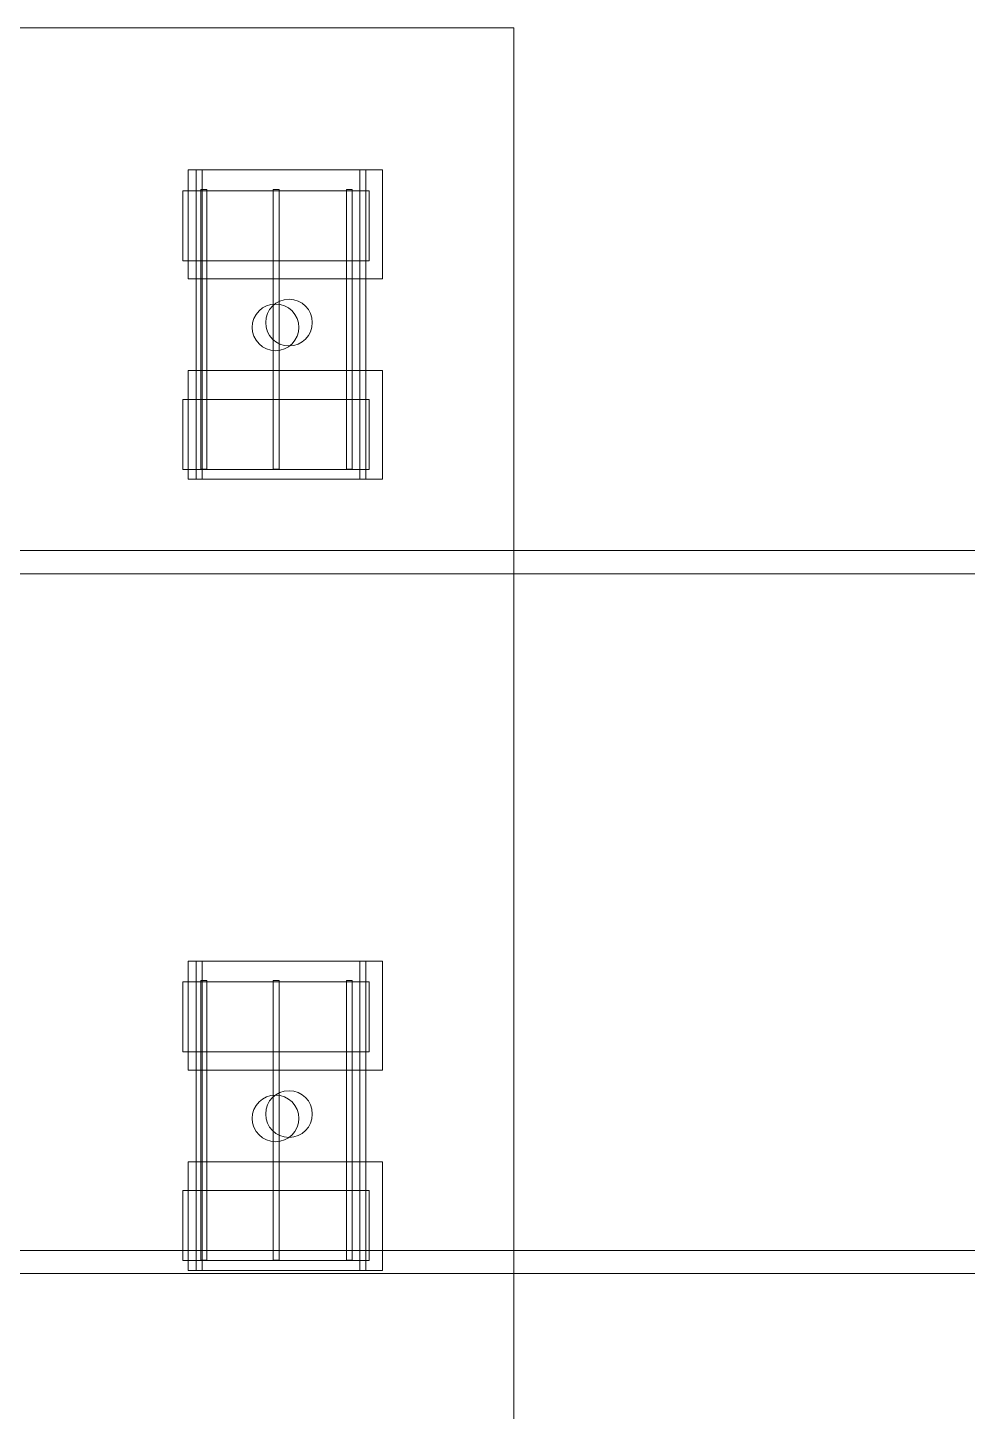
# Model space of a CAD drawing. Header units: inches. Extents: x -10671 to 1761, y -674 to 7170.
# Drawn here: x -1760.4 to -1518.8, y 518.8 to 874.8 of the extents above; entities that cross this region are included whole.
import ezdxf

# ---------------------------------------------------------------- set-up
doc = ezdxf.new("R2010")
doc.units = ezdxf.units.IN
doc.header["$LTSCALE"] = 19.2
doc.header["$MEASUREMENT"] = 0
doc.layers.add('PDF', color=6, linetype='Continuous', lineweight=5, true_color=0xff00ff)
doc.layers.add('Venue-Rigging Steel-High', color=7, linetype='Continuous', lineweight=5, true_color=0x800000)
doc.layers.add('Venue-Ceiling-Lights', color=7, linetype='Continuous', lineweight=5)
doc.layers.add('Venue-Ceiling-Lights Circuits', color=7, linetype='Continuous', lineweight=5)

# ---------------------------------------------------------------- blocks, each defined once
blk = doc.blocks.new('Group-2132-1')
at = {"layer": 'PDF'}
for points, invisible_edges in [([(-1702.69, 797.7, 398), (-1701.68, 801.03, 398), (-1700.03, 802.69, 398), (-1702.69, 797.7, 398)], 15), ([(-1702.69, 797.7, 398), (-1700.03, 802.69, 398), (-1692.45, 801.94, 398), (-1702.69, 797.7, 398)], 15), ([(-1700.03, 802.69, 388), (-1701.68, 801.03, 388), (-1702.69, 797.7, 388), (-1700.03, 802.69, 388)], 15), ([(-1702.69, 797.7, 388), (-1692.45, 801.94, 388), (-1700.03, 802.69, 388), (-1702.69, 797.7, 388)], 15), ([(-1692.45, 801.94, 398), (-1695.52, 791.82, 398), (-1702.69, 797.7, 398), (-1692.45, 801.94, 398)], 15), ([(-1702.69, 797.7, 388), (-1695.52, 791.82, 388), (-1692.45, 801.94, 388), (-1702.69, 797.7, 388)], 15), ([(-1702.69, 797.7, 398), (-1702.58, 798.87, 398), (-1701.68, 801.03, 398), (-1702.69, 797.7, 398)], 14), ([(-1701.68, 801.03, 388), (-1702.58, 798.87, 388), (-1702.69, 797.7, 388), (-1701.68, 801.03, 388)], 13), ([(-1702.58, 798.87, 398), (-1702.24, 800, 398), (-1701.68, 801.03, 398), (-1702.58, 798.87, 398)], 12), ([(-1701.68, 801.03, 388), (-1702.24, 800, 388), (-1702.58, 798.87, 388), (-1701.68, 801.03, 388)], 12), ([(-1701.68, 801.03, 398), (-1700.94, 801.94, 398), (-1700.03, 802.69, 398), (-1701.68, 801.03, 398)], 12), ([(-1700.03, 802.69, 388), (-1700.94, 801.94, 388), (-1701.68, 801.03, 388), (-1700.03, 802.69, 388)], 12), ([(-1700.03, 802.69, 398), (-1698.99, 803.24, 398), (-1697.87, 803.59, 398), (-1700.03, 802.69, 398)], 12), ([(-1700.03, 802.69, 398), (-1697.87, 803.59, 398), (-1695.52, 803.59, 398), (-1700.03, 802.69, 398)], 15), ([(-1700.03, 802.69, 398), (-1695.52, 803.59, 398), (-1692.45, 801.94, 398), (-1700.03, 802.69, 398)], 15), ([(-1697.87, 803.59, 388), (-1698.99, 803.24, 388), (-1700.03, 802.69, 388), (-1697.87, 803.59, 388)], 12), ([(-1695.52, 803.59, 388), (-1697.87, 803.59, 388), (-1700.03, 802.69, 388), (-1695.52, 803.59, 388)], 15), ([(-1692.45, 801.94, 388), (-1695.52, 803.59, 388), (-1700.03, 802.69, 388), (-1692.45, 801.94, 388)], 15), ([(-1697.87, 803.59, 398), (-1696.69, 803.7, 398), (-1695.52, 803.59, 398), (-1697.87, 803.59, 398)], 12), ([(-1695.52, 803.59, 388), (-1696.69, 803.7, 388), (-1697.87, 803.59, 388), (-1695.52, 803.59, 388)], 12), ([(-1695.52, 803.59, 398), (-1694.4, 803.24, 398), (-1692.45, 801.94, 398), (-1695.52, 803.59, 398)], 14), ([(-1692.45, 801.94, 388), (-1694.4, 803.24, 388), (-1695.52, 803.59, 388), (-1692.45, 801.94, 388)], 13), ([(-1692.45, 801.94, 398), (-1690.81, 796.53, 398), (-1695.52, 791.82, 398), (-1692.45, 801.94, 398)], 15), ([(-1695.52, 791.82, 388), (-1690.81, 796.53, 388), (-1692.45, 801.94, 388), (-1695.52, 791.82, 388)], 15), ([(-1694.4, 803.24, 398), (-1693.36, 802.69, 398), (-1692.45, 801.94, 398), (-1694.4, 803.24, 398)], 12), ([(-1692.45, 801.94, 388), (-1693.36, 802.69, 388), (-1694.4, 803.24, 388), (-1692.45, 801.94, 388)], 12), ([(-1692.45, 801.94, 398), (-1691.71, 801.03, 398), (-1690.81, 798.87, 398), (-1692.45, 801.94, 398)], 14), ([(-1692.45, 801.94, 398), (-1690.81, 798.87, 398), (-1690.81, 796.53, 398), (-1692.45, 801.94, 398)], 15), ([(-1690.81, 798.87, 388), (-1691.71, 801.03, 388), (-1692.45, 801.94, 388), (-1690.81, 798.87, 388)], 13), ([(-1690.81, 796.53, 388), (-1690.81, 798.87, 388), (-1692.45, 801.94, 388), (-1690.81, 796.53, 388)], 15), ([(-1691.71, 801.03, 398), (-1691.15, 800, 398), (-1690.81, 798.87, 398), (-1691.71, 801.03, 398)], 12), ([(-1690.81, 798.87, 388), (-1691.15, 800, 388), (-1691.71, 801.03, 388), (-1690.81, 798.87, 388)], 12), ([(-1702.24, 795.4, 398), (-1702.58, 796.53, 398), (-1702.69, 797.7, 398), (-1702.24, 795.4, 398)], 12), ([(-1701.68, 794.37, 398), (-1702.24, 795.4, 398), (-1702.69, 797.7, 398), (-1701.68, 794.37, 398)], 14), ([(-1700.03, 792.71, 398), (-1701.68, 794.37, 398), (-1702.69, 797.7, 398), (-1700.03, 792.71, 398)], 15), ([(-1695.52, 791.82, 398), (-1700.03, 792.71, 398), (-1702.69, 797.7, 398), (-1695.52, 791.82, 398)], 15), ([(-1702.69, 797.7, 388), (-1702.58, 796.53, 388), (-1702.24, 795.4, 388), (-1702.69, 797.7, 388)], 12), ([(-1702.69, 797.7, 388), (-1702.24, 795.4, 388), (-1701.68, 794.37, 388), (-1702.69, 797.7, 388)], 13), ([(-1702.69, 797.7, 388), (-1701.68, 794.37, 388), (-1700.03, 792.71, 388), (-1702.69, 797.7, 388)], 15), ([(-1702.69, 797.7, 388), (-1700.03, 792.71, 388), (-1695.52, 791.82, 388), (-1702.69, 797.7, 388)], 15), ([(-1690.81, 798.87, 398), (-1690.69, 797.7, 398), (-1690.81, 796.53, 398), (-1690.81, 798.87, 398)], 12), ([(-1690.81, 796.53, 388), (-1690.69, 797.7, 388), (-1690.81, 798.87, 388), (-1690.81, 796.53, 388)], 12), ([(-1700.03, 792.71, 398), (-1700.94, 793.46, 398), (-1701.68, 794.37, 398), (-1700.03, 792.71, 398)], 12), ([(-1701.68, 794.37, 388), (-1700.94, 793.46, 388), (-1700.03, 792.71, 388), (-1701.68, 794.37, 388)], 12), ([(-1690.81, 796.53, 398), (-1692.45, 793.46, 398), (-1695.52, 791.82, 398), (-1690.81, 796.53, 398)], 15), ([(-1695.52, 791.82, 388), (-1692.45, 793.46, 388), (-1690.81, 796.53, 388), (-1695.52, 791.82, 388)], 15), ([(-1690.81, 796.53, 398), (-1691.71, 794.37, 398), (-1692.45, 793.46, 398), (-1690.81, 796.53, 398)], 13), ([(-1692.45, 793.46, 388), (-1691.71, 794.37, 388), (-1690.81, 796.53, 388), (-1692.45, 793.46, 388)], 14), ([(-1690.81, 796.53, 398), (-1691.15, 795.4, 398), (-1691.71, 794.37, 398), (-1690.81, 796.53, 398)], 12), ([(-1691.71, 794.37, 388), (-1691.15, 795.4, 388), (-1690.81, 796.53, 388), (-1691.71, 794.37, 388)], 12), ([(-1697.87, 791.82, 398), (-1698.99, 792.16, 398), (-1700.03, 792.71, 398), (-1697.87, 791.82, 398)], 12), ([(-1695.52, 791.82, 398), (-1697.87, 791.82, 398), (-1700.03, 792.71, 398), (-1695.52, 791.82, 398)], 15), ([(-1700.03, 792.71, 388), (-1698.99, 792.16, 388), (-1697.87, 791.82, 388), (-1700.03, 792.71, 388)], 12), ([(-1700.03, 792.71, 388), (-1697.87, 791.82, 388), (-1695.52, 791.82, 388), (-1700.03, 792.71, 388)], 15), ([(-1695.52, 791.82, 398), (-1696.69, 791.7, 398), (-1697.87, 791.82, 398), (-1695.52, 791.82, 398)], 12), ([(-1697.87, 791.82, 388), (-1696.69, 791.7, 388), (-1695.52, 791.82, 388), (-1697.87, 791.82, 388)], 12), ([(-1692.45, 793.46, 398), (-1694.4, 792.16, 398), (-1695.52, 791.82, 398), (-1692.45, 793.46, 398)], 13), ([(-1695.52, 791.82, 388), (-1694.4, 792.16, 388), (-1692.45, 793.46, 388), (-1695.52, 791.82, 388)], 14), ([(-1692.45, 793.46, 398), (-1693.36, 792.71, 398), (-1694.4, 792.16, 398), (-1692.45, 793.46, 398)], 12), ([(-1694.4, 792.16, 388), (-1693.36, 792.71, 388), (-1692.45, 793.46, 388), (-1694.4, 792.16, 388)], 12)]:
    blk.add_3dface(points, dxfattribs=dict(at, invisible_edges=invisible_edges))
for points in [[(-1702.24, 800, 388), (-1702.24, 800, 398), (-1701.68, 801.03, 398), (-1701.68, 801.03, 388)], [(-1701.68, 801.03, 388), (-1701.68, 801.03, 398), (-1700.94, 801.94, 398), (-1700.94, 801.94, 388)], [(-1700.94, 801.94, 388), (-1700.94, 801.94, 398), (-1700.03, 802.69, 398), (-1700.03, 802.69, 388)], [(-1700.03, 802.69, 388), (-1700.03, 802.69, 398), (-1698.99, 803.24, 398), (-1698.99, 803.24, 388)], [(-1698.99, 803.24, 388), (-1698.99, 803.24, 398), (-1697.87, 803.59, 398), (-1697.87, 803.59, 388)], [(-1697.87, 803.59, 388), (-1697.87, 803.59, 398), (-1696.69, 803.7, 398), (-1696.69, 803.7, 388)], [(-1696.69, 803.7, 388), (-1696.69, 803.7, 398), (-1695.52, 803.59, 398), (-1695.52, 803.59, 388)], [(-1695.52, 803.59, 388), (-1695.52, 803.59, 398), (-1694.4, 803.24, 398), (-1694.4, 803.24, 388)], [(-1694.4, 803.24, 388), (-1694.4, 803.24, 398), (-1693.36, 802.69, 398), (-1693.36, 802.69, 388)], [(-1693.36, 802.69, 388), (-1693.36, 802.69, 398), (-1692.45, 801.94, 398), (-1692.45, 801.94, 388)], [(-1692.45, 801.94, 388), (-1692.45, 801.94, 398), (-1691.71, 801.03, 398), (-1691.71, 801.03, 388)], [(-1691.71, 801.03, 388), (-1691.71, 801.03, 398), (-1691.15, 800, 398), (-1691.15, 800, 388)], [(-1702.69, 797.7, 388), (-1702.69, 797.7, 398), (-1702.58, 798.87, 398), (-1702.58, 798.87, 388)], [(-1702.58, 796.53, 388), (-1702.58, 796.53, 398), (-1702.69, 797.7, 398), (-1702.69, 797.7, 388)], [(-1702.58, 798.87, 388), (-1702.58, 798.87, 398), (-1702.24, 800, 398), (-1702.24, 800, 388)], [(-1691.15, 800, 388), (-1691.15, 800, 398), (-1690.81, 798.87, 398), (-1690.81, 798.87, 388)], [(-1690.81, 798.87, 388), (-1690.81, 798.87, 398), (-1690.69, 797.7, 398), (-1690.69, 797.7, 388)], [(-1690.69, 797.7, 388), (-1690.69, 797.7, 398), (-1690.81, 796.53, 398), (-1690.81, 796.53, 388)], [(-1702.24, 795.4, 388), (-1702.24, 795.4, 398), (-1702.58, 796.53, 398), (-1702.58, 796.53, 388)], [(-1701.68, 794.37, 388), (-1701.68, 794.37, 398), (-1702.24, 795.4, 398), (-1702.24, 795.4, 388)], [(-1700.94, 793.46, 388), (-1700.94, 793.46, 398), (-1701.68, 794.37, 398), (-1701.68, 794.37, 388)], [(-1691.71, 794.37, 388), (-1691.71, 794.37, 398), (-1692.45, 793.46, 398), (-1692.45, 793.46, 388)], [(-1691.15, 795.4, 388), (-1691.15, 795.4, 398), (-1691.71, 794.37, 398), (-1691.71, 794.37, 388)], [(-1690.81, 796.53, 388), (-1690.81, 796.53, 398), (-1691.15, 795.4, 398), (-1691.15, 795.4, 388)], [(-1700.03, 792.71, 388), (-1700.03, 792.71, 398), (-1700.94, 793.46, 398), (-1700.94, 793.46, 388)], [(-1698.99, 792.16, 388), (-1698.99, 792.16, 398), (-1700.03, 792.71, 398), (-1700.03, 792.71, 388)], [(-1697.87, 791.82, 388), (-1697.87, 791.82, 398), (-1698.99, 792.16, 398), (-1698.99, 792.16, 388)], [(-1696.69, 791.7, 388), (-1696.69, 791.7, 398), (-1697.87, 791.82, 398), (-1697.87, 791.82, 388)], [(-1695.52, 791.82, 388), (-1695.52, 791.82, 398), (-1696.69, 791.7, 398), (-1696.69, 791.7, 388)], [(-1694.4, 792.16, 388), (-1694.4, 792.16, 398), (-1695.52, 791.82, 398), (-1695.52, 791.82, 388)], [(-1693.36, 792.71, 388), (-1693.36, 792.71, 398), (-1694.4, 792.16, 398), (-1694.4, 792.16, 388)], [(-1692.45, 793.46, 388), (-1692.45, 793.46, 398), (-1693.36, 792.71, 398), (-1693.36, 792.71, 388)]]:
    blk.add_3dface(points, dxfattribs=at)
blk = doc.blocks.new('Group-2133-1')
at = {"layer": 'PDF'}
for points in [[(-1720.57, 832.8, 393.91), (-1720.57, 832.8, 397.91), (-1672.57, 832.8, 397.91), (-1672.57, 832.8, 393.91)], [(-1720.57, 814.8, 393.91), (-1720.57, 814.8, 397.91), (-1720.57, 832.8, 397.91), (-1720.57, 832.8, 393.91)], [(-1672.57, 832.8, 397.91), (-1720.57, 832.8, 397.91), (-1720.57, 814.8, 397.91), (-1672.57, 814.8, 397.91)], [(-1672.57, 814.8, 393.91), (-1720.57, 814.8, 393.91), (-1720.57, 832.8, 393.91), (-1672.57, 832.8, 393.91)], [(-1672.57, 832.8, 393.91), (-1672.57, 832.8, 397.91), (-1672.57, 814.8, 397.91), (-1672.57, 814.8, 393.91)], [(-1672.57, 814.8, 393.91), (-1672.57, 814.8, 397.91), (-1720.57, 814.8, 397.91), (-1720.57, 814.8, 393.91)]]:
    blk.add_3dface(points, dxfattribs=at)
blk = doc.blocks.new('Group-2134-1')
at = {"layer": 'PDF'}
for points in [[(-1678.46, 833.2, 397.97), (-1678.46, 833.2, 398.97), (-1676.96, 833.2, 398.97), (-1676.96, 833.2, 397.97)], [(-1678.46, 761.2, 397.97), (-1678.46, 761.2, 398.97), (-1678.46, 833.2, 398.97), (-1678.46, 833.2, 397.97)], [(-1676.96, 833.2, 398.97), (-1678.46, 833.2, 398.97), (-1678.46, 761.2, 398.97), (-1676.96, 761.2, 398.97)], [(-1676.96, 761.2, 397.97), (-1678.46, 761.2, 397.97), (-1678.46, 833.2, 397.97), (-1676.96, 833.2, 397.97)], [(-1676.96, 833.2, 397.97), (-1676.96, 833.2, 398.97), (-1676.96, 761.2, 398.97), (-1676.96, 761.2, 397.97)], [(-1676.96, 761.2, 397.97), (-1676.96, 761.2, 398.97), (-1678.46, 761.2, 398.97), (-1678.46, 761.2, 397.97)]]:
    blk.add_3dface(points, dxfattribs=at)
blk = doc.blocks.new('Group-2135-1')
at = {"layer": 'PDF'}
for points in [[(-1697.28, 833.2, 397.97), (-1697.28, 833.2, 398.97), (-1695.78, 833.2, 398.97), (-1695.78, 833.2, 397.97)], [(-1697.28, 761.2, 397.97), (-1697.28, 761.2, 398.97), (-1697.28, 833.2, 398.97), (-1697.28, 833.2, 397.97)], [(-1695.78, 833.2, 398.97), (-1697.28, 833.2, 398.97), (-1697.28, 761.2, 398.97), (-1695.78, 761.2, 398.97)], [(-1695.78, 761.2, 397.97), (-1697.28, 761.2, 397.97), (-1697.28, 833.2, 397.97), (-1695.78, 833.2, 397.97)], [(-1695.78, 833.2, 397.97), (-1695.78, 833.2, 398.97), (-1695.78, 761.2, 398.97), (-1695.78, 761.2, 397.97)], [(-1695.78, 761.2, 397.97), (-1695.78, 761.2, 398.97), (-1697.28, 761.2, 398.97), (-1697.28, 761.2, 397.97)]]:
    blk.add_3dface(points, dxfattribs=at)
blk = doc.blocks.new('Group-2136-1')
at = {"layer": 'PDF'}
for points in [[(-1715.88, 833.2, 397.97), (-1715.88, 833.2, 398.97), (-1714.38, 833.2, 398.97), (-1714.38, 833.2, 397.97)], [(-1715.88, 761.2, 397.97), (-1715.88, 761.2, 398.97), (-1715.88, 833.2, 398.97), (-1715.88, 833.2, 397.97)], [(-1714.38, 833.2, 398.97), (-1715.88, 833.2, 398.97), (-1715.88, 761.2, 398.97), (-1714.38, 761.2, 398.97)], [(-1714.38, 761.2, 397.97), (-1715.88, 761.2, 397.97), (-1715.88, 833.2, 397.97), (-1714.38, 833.2, 397.97)], [(-1714.38, 833.2, 397.97), (-1714.38, 833.2, 398.97), (-1714.38, 761.2, 398.97), (-1714.38, 761.2, 397.97)], [(-1714.38, 761.2, 397.97), (-1714.38, 761.2, 398.97), (-1715.88, 761.2, 398.97), (-1715.88, 761.2, 397.97)]]:
    blk.add_3dface(points, dxfattribs=at)
blk = doc.blocks.new('Group-2137-1')
at = {"layer": 'PDF'}
for points in [[(-1720.57, 779.17, 393.91), (-1720.57, 779.17, 397.91), (-1672.57, 779.17, 397.91), (-1672.57, 779.17, 393.91)], [(-1720.57, 761.17, 393.91), (-1720.57, 761.17, 397.91), (-1720.57, 779.17, 397.91), (-1720.57, 779.17, 393.91)], [(-1672.57, 779.17, 397.91), (-1720.57, 779.17, 397.91), (-1720.57, 761.17, 397.91), (-1672.57, 761.17, 397.91)], [(-1672.57, 761.17, 393.91), (-1720.57, 761.17, 393.91), (-1720.57, 779.17, 393.91), (-1672.57, 779.17, 393.91)], [(-1672.57, 779.17, 393.91), (-1672.57, 779.17, 397.91), (-1672.57, 761.17, 397.91), (-1672.57, 761.17, 393.91)], [(-1672.57, 761.17, 393.91), (-1672.57, 761.17, 397.91), (-1720.57, 761.17, 397.91), (-1720.57, 761.17, 393.91)]]:
    blk.add_3dface(points, dxfattribs=at)
blk = doc.blocks.new('Group-2138-1')
at = {"layer": 'PDF'}
for name in ['Group-2136-1', 'Group-2135-1', 'Group-2134-1', 'Group-2133-1', 'Group-2132-1', 'Group-2137-1']:
    blk.add_blockref(name, (0, 0), dxfattribs=at)
blk = doc.blocks.new('Group-2139-1')
at = {"layer": 'PDF'}
for points, invisible_edges in [([(-1702.69, 594.2, 398), (-1701.68, 597.54, 398), (-1700.03, 599.19, 398), (-1702.69, 594.2, 398)], 15), ([(-1700.03, 599.19, 398), (-1697.87, 588.32, 398), (-1702.69, 594.2, 398), (-1700.03, 599.19, 398)], 15), ([(-1700.03, 599.19, 388), (-1701.68, 597.54, 388), (-1702.69, 594.2, 388), (-1700.03, 599.19, 388)], 15), ([(-1700.03, 599.19, 388), (-1702.69, 594.2, 388), (-1700.94, 589.96, 388), (-1700.03, 599.19, 388)], 15), ([(-1701.68, 597.54, 398), (-1700.94, 598.45, 398), (-1700.03, 599.19, 398), (-1701.68, 597.54, 398)], 12), ([(-1700.03, 599.19, 388), (-1700.94, 598.45, 388), (-1701.68, 597.54, 388), (-1700.03, 599.19, 388)], 12), ([(-1700.94, 589.96, 388), (-1690.81, 595.38, 388), (-1700.03, 599.19, 388), (-1700.94, 589.96, 388)], 15), ([(-1700.03, 599.19, 398), (-1698.99, 599.75, 398), (-1697.87, 600.09, 398), (-1700.03, 599.19, 398)], 12), ([(-1700.03, 599.19, 398), (-1697.87, 600.09, 398), (-1695.52, 600.09, 398), (-1700.03, 599.19, 398)], 15), ([(-1700.03, 599.19, 398), (-1695.52, 600.09, 398), (-1692.45, 598.45, 398), (-1700.03, 599.19, 398)], 15), ([(-1697.87, 600.09, 388), (-1698.99, 599.75, 388), (-1700.03, 599.19, 388), (-1697.87, 600.09, 388)], 12), ([(-1695.52, 600.09, 388), (-1697.87, 600.09, 388), (-1700.03, 599.19, 388), (-1695.52, 600.09, 388)], 15), ([(-1690.81, 595.38, 388), (-1695.52, 600.09, 388), (-1700.03, 599.19, 388), (-1690.81, 595.38, 388)], 15), ([(-1700.03, 599.19, 398), (-1692.45, 598.45, 398), (-1690.81, 593.03, 398), (-1700.03, 599.19, 398)], 15), ([(-1700.03, 599.19, 398), (-1690.81, 593.03, 398), (-1697.87, 588.32, 398), (-1700.03, 599.19, 398)], 15), ([(-1697.87, 600.09, 398), (-1696.69, 600.2, 398), (-1695.52, 600.09, 398), (-1697.87, 600.09, 398)], 12), ([(-1695.52, 600.09, 388), (-1696.69, 600.2, 388), (-1697.87, 600.09, 388), (-1695.52, 600.09, 388)], 12), ([(-1695.52, 600.09, 398), (-1694.4, 599.75, 398), (-1692.45, 598.45, 398), (-1695.52, 600.09, 398)], 14), ([(-1692.45, 598.45, 388), (-1694.4, 599.75, 388), (-1695.52, 600.09, 388), (-1692.45, 598.45, 388)], 13), ([(-1690.81, 595.38, 388), (-1692.45, 598.45, 388), (-1695.52, 600.09, 388), (-1690.81, 595.38, 388)], 15), ([(-1694.4, 599.75, 398), (-1693.36, 599.19, 398), (-1692.45, 598.45, 398), (-1694.4, 599.75, 398)], 12), ([(-1692.45, 598.45, 388), (-1693.36, 599.19, 388), (-1694.4, 599.75, 388), (-1692.45, 598.45, 388)], 12), ([(-1692.45, 598.45, 398), (-1691.71, 597.54, 398), (-1690.81, 595.38, 398), (-1692.45, 598.45, 398)], 14), ([(-1692.45, 598.45, 398), (-1690.81, 595.38, 398), (-1690.81, 593.03, 398), (-1692.45, 598.45, 398)], 15), ([(-1690.81, 595.38, 388), (-1691.71, 597.54, 388), (-1692.45, 598.45, 388), (-1690.81, 595.38, 388)], 13), ([(-1702.69, 594.2, 398), (-1702.24, 596.5, 398), (-1701.68, 597.54, 398), (-1702.69, 594.2, 398)], 13), ([(-1701.68, 597.54, 388), (-1702.24, 596.5, 388), (-1702.69, 594.2, 388), (-1701.68, 597.54, 388)], 14), ([(-1702.69, 594.2, 398), (-1702.58, 595.38, 398), (-1702.24, 596.5, 398), (-1702.69, 594.2, 398)], 12), ([(-1702.24, 596.5, 388), (-1702.58, 595.38, 388), (-1702.69, 594.2, 388), (-1702.24, 596.5, 388)], 12), ([(-1700.94, 589.96, 388), (-1692.45, 589.96, 388), (-1690.81, 595.38, 388), (-1700.94, 589.96, 388)], 15), ([(-1692.45, 589.96, 388), (-1690.81, 593.03, 388), (-1690.81, 595.38, 388), (-1692.45, 589.96, 388)], 15), ([(-1691.71, 597.54, 398), (-1691.15, 596.5, 398), (-1690.81, 595.38, 398), (-1691.71, 597.54, 398)], 12), ([(-1690.81, 595.38, 388), (-1691.15, 596.5, 388), (-1691.71, 597.54, 388), (-1690.81, 595.38, 388)], 12), ([(-1690.81, 595.38, 398), (-1690.69, 594.2, 398), (-1690.81, 593.03, 398), (-1690.81, 595.38, 398)], 12), ([(-1690.81, 593.03, 388), (-1690.69, 594.2, 388), (-1690.81, 595.38, 388), (-1690.81, 593.03, 388)], 12), ([(-1702.24, 591.91, 398), (-1702.58, 593.03, 398), (-1702.69, 594.2, 398), (-1702.24, 591.91, 398)], 12), ([(-1700.94, 589.96, 398), (-1702.24, 591.91, 398), (-1702.69, 594.2, 398), (-1700.94, 589.96, 398)], 15), ([(-1697.87, 588.32, 398), (-1700.94, 589.96, 398), (-1702.69, 594.2, 398), (-1697.87, 588.32, 398)], 15), ([(-1702.69, 594.2, 388), (-1702.58, 593.03, 388), (-1702.24, 591.91, 388), (-1702.69, 594.2, 388)], 12), ([(-1702.69, 594.2, 388), (-1702.24, 591.91, 388), (-1700.94, 589.96, 388), (-1702.69, 594.2, 388)], 15), ([(-1700.94, 589.96, 398), (-1701.68, 590.87, 398), (-1702.24, 591.91, 398), (-1700.94, 589.96, 398)], 12), ([(-1702.24, 591.91, 388), (-1701.68, 590.87, 388), (-1700.94, 589.96, 388), (-1702.24, 591.91, 388)], 12), ([(-1690.81, 593.03, 398), (-1692.45, 589.96, 398), (-1697.87, 588.32, 398), (-1690.81, 593.03, 398)], 15), ([(-1690.81, 593.03, 398), (-1691.71, 590.87, 398), (-1692.45, 589.96, 398), (-1690.81, 593.03, 398)], 13), ([(-1692.45, 589.96, 388), (-1691.71, 590.87, 388), (-1690.81, 593.03, 388), (-1692.45, 589.96, 388)], 14), ([(-1690.81, 593.03, 398), (-1691.15, 591.91, 398), (-1691.71, 590.87, 398), (-1690.81, 593.03, 398)], 12), ([(-1691.71, 590.87, 388), (-1691.15, 591.91, 388), (-1690.81, 593.03, 388), (-1691.71, 590.87, 388)], 12), ([(-1697.87, 588.32, 398), (-1700.03, 589.22, 398), (-1700.94, 589.96, 398), (-1697.87, 588.32, 398)], 13), ([(-1700.94, 589.96, 388), (-1700.03, 589.22, 388), (-1697.87, 588.32, 388), (-1700.94, 589.96, 388)], 14), ([(-1700.94, 589.96, 388), (-1697.87, 588.32, 388), (-1695.52, 588.32, 388), (-1700.94, 589.96, 388)], 15), ([(-1700.94, 589.96, 388), (-1695.52, 588.32, 388), (-1692.45, 589.96, 388), (-1700.94, 589.96, 388)], 15), ([(-1697.87, 588.32, 398), (-1698.99, 588.66, 398), (-1700.03, 589.22, 398), (-1697.87, 588.32, 398)], 12), ([(-1700.03, 589.22, 388), (-1698.99, 588.66, 388), (-1697.87, 588.32, 388), (-1700.03, 589.22, 388)], 12), ([(-1692.45, 589.96, 398), (-1695.52, 588.32, 398), (-1697.87, 588.32, 398), (-1692.45, 589.96, 398)], 15), ([(-1695.52, 588.32, 398), (-1696.69, 588.2, 398), (-1697.87, 588.32, 398), (-1695.52, 588.32, 398)], 12), ([(-1697.87, 588.32, 388), (-1696.69, 588.2, 388), (-1695.52, 588.32, 388), (-1697.87, 588.32, 388)], 12), ([(-1692.45, 589.96, 398), (-1694.4, 588.66, 398), (-1695.52, 588.32, 398), (-1692.45, 589.96, 398)], 13), ([(-1695.52, 588.32, 388), (-1694.4, 588.66, 388), (-1692.45, 589.96, 388), (-1695.52, 588.32, 388)], 14), ([(-1692.45, 589.96, 398), (-1693.36, 589.22, 398), (-1694.4, 588.66, 398), (-1692.45, 589.96, 398)], 12), ([(-1694.4, 588.66, 388), (-1693.36, 589.22, 388), (-1692.45, 589.96, 388), (-1694.4, 588.66, 388)], 12)]:
    blk.add_3dface(points, dxfattribs=dict(at, invisible_edges=invisible_edges))
for points in [[(-1701.68, 597.54, 388), (-1701.68, 597.54, 398), (-1700.94, 598.45, 398), (-1700.94, 598.45, 388)], [(-1700.94, 598.45, 388), (-1700.94, 598.45, 398), (-1700.03, 599.19, 398), (-1700.03, 599.19, 388)], [(-1700.03, 599.19, 388), (-1700.03, 599.19, 398), (-1698.99, 599.75, 398), (-1698.99, 599.75, 388)], [(-1698.99, 599.75, 388), (-1698.99, 599.75, 398), (-1697.87, 600.09, 398), (-1697.87, 600.09, 388)], [(-1697.87, 600.09, 388), (-1697.87, 600.09, 398), (-1696.69, 600.2, 398), (-1696.69, 600.2, 388)], [(-1696.69, 600.2, 388), (-1696.69, 600.2, 398), (-1695.52, 600.09, 398), (-1695.52, 600.09, 388)], [(-1695.52, 600.09, 388), (-1695.52, 600.09, 398), (-1694.4, 599.75, 398), (-1694.4, 599.75, 388)], [(-1694.4, 599.75, 388), (-1694.4, 599.75, 398), (-1693.36, 599.19, 398), (-1693.36, 599.19, 388)], [(-1693.36, 599.19, 388), (-1693.36, 599.19, 398), (-1692.45, 598.45, 398), (-1692.45, 598.45, 388)], [(-1692.45, 598.45, 388), (-1692.45, 598.45, 398), (-1691.71, 597.54, 398), (-1691.71, 597.54, 388)], [(-1702.69, 594.2, 388), (-1702.69, 594.2, 398), (-1702.58, 595.38, 398), (-1702.58, 595.38, 388)], [(-1702.58, 595.38, 388), (-1702.58, 595.38, 398), (-1702.24, 596.5, 398), (-1702.24, 596.5, 388)], [(-1702.24, 596.5, 388), (-1702.24, 596.5, 398), (-1701.68, 597.54, 398), (-1701.68, 597.54, 388)], [(-1691.71, 597.54, 388), (-1691.71, 597.54, 398), (-1691.15, 596.5, 398), (-1691.15, 596.5, 388)], [(-1691.15, 596.5, 388), (-1691.15, 596.5, 398), (-1690.81, 595.38, 398), (-1690.81, 595.38, 388)], [(-1690.81, 595.38, 388), (-1690.81, 595.38, 398), (-1690.69, 594.2, 398), (-1690.69, 594.2, 388)], [(-1702.58, 593.03, 388), (-1702.58, 593.03, 398), (-1702.69, 594.2, 398), (-1702.69, 594.2, 388)], [(-1702.24, 591.91, 388), (-1702.24, 591.91, 398), (-1702.58, 593.03, 398), (-1702.58, 593.03, 388)], [(-1701.68, 590.87, 388), (-1701.68, 590.87, 398), (-1702.24, 591.91, 398), (-1702.24, 591.91, 388)], [(-1691.15, 591.91, 388), (-1691.15, 591.91, 398), (-1691.71, 590.87, 398), (-1691.71, 590.87, 388)], [(-1690.81, 593.03, 388), (-1690.81, 593.03, 398), (-1691.15, 591.91, 398), (-1691.15, 591.91, 388)], [(-1690.69, 594.2, 388), (-1690.69, 594.2, 398), (-1690.81, 593.03, 398), (-1690.81, 593.03, 388)], [(-1700.94, 589.96, 388), (-1700.94, 589.96, 398), (-1701.68, 590.87, 398), (-1701.68, 590.87, 388)], [(-1700.03, 589.22, 388), (-1700.03, 589.22, 398), (-1700.94, 589.96, 398), (-1700.94, 589.96, 388)], [(-1698.99, 588.66, 388), (-1698.99, 588.66, 398), (-1700.03, 589.22, 398), (-1700.03, 589.22, 388)], [(-1697.87, 588.32, 388), (-1697.87, 588.32, 398), (-1698.99, 588.66, 398), (-1698.99, 588.66, 388)], [(-1696.69, 588.2, 388), (-1696.69, 588.2, 398), (-1697.87, 588.32, 398), (-1697.87, 588.32, 388)], [(-1695.52, 588.32, 388), (-1695.52, 588.32, 398), (-1696.69, 588.2, 398), (-1696.69, 588.2, 388)], [(-1694.4, 588.66, 388), (-1694.4, 588.66, 398), (-1695.52, 588.32, 398), (-1695.52, 588.32, 388)], [(-1693.36, 589.22, 388), (-1693.36, 589.22, 398), (-1694.4, 588.66, 398), (-1694.4, 588.66, 388)], [(-1692.45, 589.96, 388), (-1692.45, 589.96, 398), (-1693.36, 589.22, 398), (-1693.36, 589.22, 388)], [(-1691.71, 590.87, 388), (-1691.71, 590.87, 398), (-1692.45, 589.96, 398), (-1692.45, 589.96, 388)]]:
    blk.add_3dface(points, dxfattribs=at)
blk = doc.blocks.new('Group-2140-1')
at = {"layer": 'PDF'}
for points in [[(-1720.57, 629.31, 393.91), (-1720.57, 629.31, 397.91), (-1672.57, 629.31, 397.91), (-1672.57, 629.31, 393.91)], [(-1720.57, 611.31, 393.91), (-1720.57, 611.31, 397.91), (-1720.57, 629.31, 397.91), (-1720.57, 629.31, 393.91)], [(-1672.57, 629.31, 397.91), (-1720.57, 629.31, 397.91), (-1720.57, 611.31, 397.91), (-1672.57, 611.31, 397.91)], [(-1672.57, 611.31, 393.91), (-1720.57, 611.31, 393.91), (-1720.57, 629.31, 393.91), (-1672.57, 629.31, 393.91)], [(-1672.57, 629.31, 393.91), (-1672.57, 629.31, 397.91), (-1672.57, 611.31, 397.91), (-1672.57, 611.31, 393.91)], [(-1672.57, 611.31, 393.91), (-1672.57, 611.31, 397.91), (-1720.57, 611.31, 397.91), (-1720.57, 611.31, 393.91)]]:
    blk.add_3dface(points, dxfattribs=at)
blk = doc.blocks.new('Group-2141-1')
at = {"layer": 'PDF'}
for points in [[(-1678.46, 629.7, 397.97), (-1678.46, 629.7, 398.97), (-1676.96, 629.7, 398.97), (-1676.96, 629.7, 397.97)], [(-1678.46, 557.7, 397.97), (-1678.46, 557.7, 398.97), (-1678.46, 629.7, 398.97), (-1678.46, 629.7, 397.97)], [(-1676.96, 629.7, 398.97), (-1678.46, 629.7, 398.97), (-1678.46, 557.7, 398.97), (-1676.96, 557.7, 398.97)], [(-1676.96, 557.7, 397.97), (-1678.46, 557.7, 397.97), (-1678.46, 629.7, 397.97), (-1676.96, 629.7, 397.97)], [(-1676.96, 629.7, 397.97), (-1676.96, 629.7, 398.97), (-1676.96, 557.7, 398.97), (-1676.96, 557.7, 397.97)], [(-1676.96, 557.7, 397.97), (-1676.96, 557.7, 398.97), (-1678.46, 557.7, 398.97), (-1678.46, 557.7, 397.97)]]:
    blk.add_3dface(points, dxfattribs=at)
blk = doc.blocks.new('Group-2142-1')
at = {"layer": 'PDF'}
for points in [[(-1697.28, 629.7, 397.97), (-1697.28, 629.7, 398.97), (-1695.78, 629.7, 398.97), (-1695.78, 629.7, 397.97)], [(-1697.28, 557.7, 397.97), (-1697.28, 557.7, 398.97), (-1697.28, 629.7, 398.97), (-1697.28, 629.7, 397.97)], [(-1695.78, 629.7, 398.97), (-1697.28, 629.7, 398.97), (-1697.28, 557.7, 398.97), (-1695.78, 557.7, 398.97)], [(-1695.78, 557.7, 397.97), (-1697.28, 557.7, 397.97), (-1697.28, 629.7, 397.97), (-1695.78, 629.7, 397.97)], [(-1695.78, 629.7, 397.97), (-1695.78, 629.7, 398.97), (-1695.78, 557.7, 398.97), (-1695.78, 557.7, 397.97)], [(-1695.78, 557.7, 397.97), (-1695.78, 557.7, 398.97), (-1697.28, 557.7, 398.97), (-1697.28, 557.7, 397.97)]]:
    blk.add_3dface(points, dxfattribs=at)
blk = doc.blocks.new('Group-2143-1')
at = {"layer": 'PDF'}
for points in [[(-1715.88, 629.7, 397.97), (-1715.88, 629.7, 398.97), (-1714.38, 629.7, 398.97), (-1714.38, 629.7, 397.97)], [(-1715.88, 557.7, 397.97), (-1715.88, 557.7, 398.97), (-1715.88, 629.7, 398.97), (-1715.88, 629.7, 397.97)], [(-1714.38, 629.7, 398.97), (-1715.88, 629.7, 398.97), (-1715.88, 557.7, 398.97), (-1714.38, 557.7, 398.97)], [(-1714.38, 557.7, 397.97), (-1715.88, 557.7, 397.97), (-1715.88, 629.7, 397.97), (-1714.38, 629.7, 397.97)], [(-1714.38, 629.7, 397.97), (-1714.38, 629.7, 398.97), (-1714.38, 557.7, 398.97), (-1714.38, 557.7, 397.97)], [(-1714.38, 557.7, 397.97), (-1714.38, 557.7, 398.97), (-1715.88, 557.7, 398.97), (-1715.88, 557.7, 397.97)]]:
    blk.add_3dface(points, dxfattribs=at)
blk = doc.blocks.new('Group-2144-1')
at = {"layer": 'PDF'}
for points in [[(-1720.57, 575.68, 393.91), (-1720.57, 575.68, 397.91), (-1672.57, 575.68, 397.91), (-1672.57, 575.68, 393.91)], [(-1720.57, 557.68, 393.91), (-1720.57, 557.68, 397.91), (-1720.57, 575.68, 397.91), (-1720.57, 575.68, 393.91)], [(-1672.57, 575.68, 397.91), (-1720.57, 575.68, 397.91), (-1720.57, 557.68, 397.91), (-1672.57, 557.68, 397.91)], [(-1672.57, 557.68, 393.91), (-1720.57, 557.68, 393.91), (-1720.57, 575.68, 393.91), (-1672.57, 575.68, 393.91)], [(-1672.57, 575.68, 393.91), (-1672.57, 575.68, 397.91), (-1672.57, 557.68, 397.91), (-1672.57, 557.68, 393.91)], [(-1672.57, 557.68, 393.91), (-1672.57, 557.68, 397.91), (-1720.57, 557.68, 397.91), (-1720.57, 557.68, 393.91)]]:
    blk.add_3dface(points, dxfattribs=at)
blk = doc.blocks.new('Group-2145-1')
at = {"layer": 'PDF'}
for name in ['Group-2140-1', 'Group-2143-1', 'Group-2142-1', 'Group-2141-1', 'Group-2139-1', 'Group-2144-1']:
    blk.add_blockref(name, (0, 0), dxfattribs=at)
blk = doc.blocks.new('Group-2793-1')
at = {"layer": 'Venue-Ceiling-Lights', "color": 7, "linetype": 'Continuous', "lineweight": 5, "flags": 128}
for points in [[(-1719.15, 634.63), (-1669.15, 634.63), (-1669.15, 606.63), (-1719.15, 606.63)], [(-1717.09, 634.63), (-1715.59, 634.63), (-1715.59, 555.04), (-1717.09, 555.04)], [(-1675, 634.63), (-1673.5, 634.63), (-1673.5, 555.04), (-1675, 555.04)], [(-1719.15, 583.04), (-1669.15, 583.04), (-1669.15, 555.04), (-1719.15, 555.04)]]:
    blk.add_lwpolyline(points, close=True, dxfattribs=at)
at = {"layer": 'Venue-Ceiling-Lights', "color": 7, "linetype": 'Continuous', "lineweight": 5}
blk.add_circle((-1693.23, 595.33), 6, dxfattribs=at)
blk = doc.blocks.new('Group-2802-1')
at = {"layer": 'Venue-Ceiling-Lights', "color": 7, "linetype": 'Continuous', "lineweight": 5, "flags": 128}
for points in [[(-1719.15, 838.22), (-1669.15, 838.22), (-1669.15, 810.22), (-1719.15, 810.22)], [(-1717.09, 838.22), (-1715.59, 838.22), (-1715.59, 758.63), (-1717.09, 758.63)], [(-1675, 838.22), (-1673.5, 838.22), (-1673.5, 758.63), (-1675, 758.63)], [(-1719.15, 786.63), (-1669.15, 786.63), (-1669.15, 758.63), (-1719.15, 758.63)]]:
    blk.add_lwpolyline(points, close=True, dxfattribs=at)
at = {"layer": 'Venue-Ceiling-Lights', "color": 7, "linetype": 'Continuous', "lineweight": 5}
blk.add_circle((-1693.23, 798.93), 6, dxfattribs=at)

msp = doc.modelspace()

# ---------------------------------------------------------------- linework, layer by layer
at = {"layer": 'Venue-Ceiling-Lights Circuits', "color": 7, "linetype": 'Continuous', "lineweight": 5, "flags": 128}
msp.add_lwpolyline([(-2015.36, 228.8), (-2015.36, 874.8), (-1635.36, 874.8), (-1635.36, 228.8)], close=True, dxfattribs=at)
at = {"layer": 'Venue-Rigging Steel-High'}
for p, q in [((-14.99, 740.26), (-2522.99, 740.26)), ((-14.99, 734.26), (-2522.99, 734.26)), ((-2534.99, 560.26), (-33.36, 560.26)), ((-2534.99, 554.26), (-33.36, 554.26))]:
    msp.add_line(p, q, dxfattribs=at)

# ---------------------------------------------------------------- block references
at = {"layer": 'PDF'}
for name in ['Group-2138-1', 'Group-2145-1']:
    msp.add_blockref(name, (0, 0), dxfattribs=at)
at = {"layer": 'Venue-Ceiling-Lights', "color": 7}
for name in ['Group-2802-1', 'Group-2793-1']:
    msp.add_blockref(name, (0, 0), dxfattribs=at)

doc.saveas('drawing.dxf')
